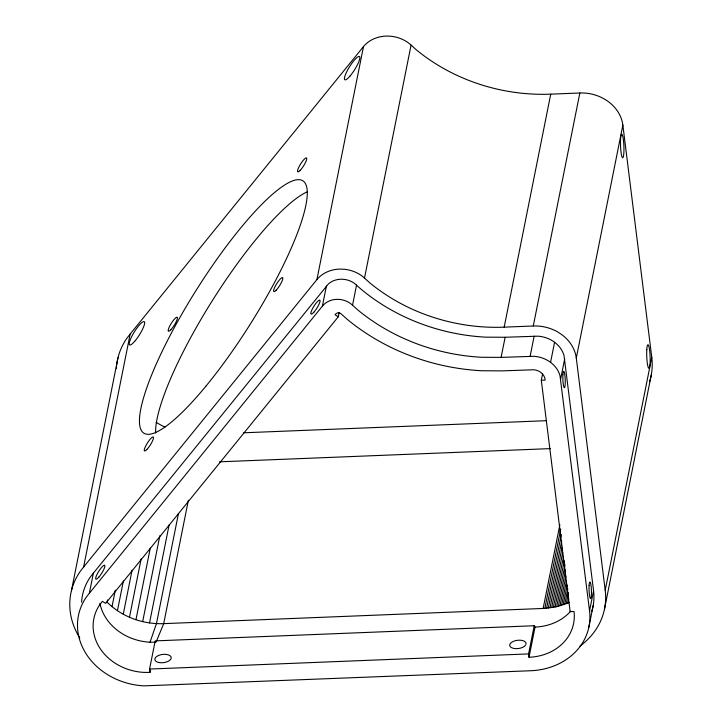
<?xml version="1.0" encoding="UTF-8"?>
<svg xmlns="http://www.w3.org/2000/svg" width="722" height="722" viewBox="0 0 722 722"><rect width="100%" height="100%" fill="white"/><g stroke="black" fill="none" stroke-linecap="round" stroke-linejoin="round"><path stroke-width="1.08" d="M71.433 590.713L118.002 357.715M79.772 637.878A78.49 66.911 11.3 0 1 80.124 571.508L83.59 567.068L130.15 334.069L363.482 46.596A31.154 26.561 11.3 0 1 411.08 45.062L416.215 49.728A174.634 148.858 11.3 0 0 550.733 94.158L579.847 92.994A39.25 33.456 11.3 0 1 622.851 125.105L651.767 357.291A78.49 66.911 11.3 0 1 649.619 381.622M593.565 590.758L589.54 610.884A66.722 56.876 11.3 0 1 530.688 670.738L144.03 685.864A66.704 56.857 11.3 0 1 86.279 597.202L89.357 593.258L93.373 573.133L328.411 283.927A19.35 16.498 11.3 0 1 354.087 283.096L361.83 289.847A186.42 158.912 11.3 0 0 486.05 337.165L505.129 337.264L538.107 336.172A27.445 23.393 11.3 0 1 554.595 342.246L557.222 344.466A27.445 23.393 11.3 0 1 564.008 355.504L593.565 590.758A66.722 56.876 11.3 0 1 591.733 611.444M107.533 599.982L107.1 602.184C121.874 616.886 142.992 624.449 163.704 623.637L544.857 608.384L556.689 606.679L569.351 602.455M112.018 606.67L115.321 590.145M117.433 610.704L123.381 580.957M123.263 614.26L132.072 570.19M129.464 617.292L141.133 558.891M135.953 619.765L150.266 548.142M142.667 621.651L159.842 535.715M149.535 622.933L169.129 524.876M178.487 513.423L156.466 623.6L150.014 642.201A50.982 43.455 11.3 0 1 99.889 603.267M339.141 312.436L338.275 316.768L105.647 603.384L102.398 601.345L99.844 604.621A50.982 43.455 11.3 0 0 143.985 672.39L149.995 672.417L149.58 669.05L155.203 640.883L534.217 625.739L535.047 627.093L529.009 657.273A51.018 43.491 11.3 0 0 574.017 611.498L570.136 611.66L541.31 380.241L542.61 373.734M149.995 672.417L150.429 670.26M188.37 500.238L163.704 623.637L156.457 641.199M83.59 567.068L316.913 279.604L363.482 46.596M89.357 593.258L322.382 306.155L326.407 286.029M589.54 610.884L559.983 375.63A27.445 23.393 11.3 0 0 553.205 364.583L550.57 362.363A27.445 23.393 11.3 0 0 534.09 356.298L501.104 357.39L482.025 357.282A186.42 158.912 11.3 0 1 357.805 309.964L352.544 305.171L356.56 285.055M579.992 646.037A78.49 66.911 11.3 0 0 605.207 590.289L576.291 358.103A39.25 33.456 11.3 0 0 561.96 334.755L557.781 332.003A39.25 33.456 11.3 0 0 533.278 325.992L504.173 327.156A174.634 148.858 11.3 0 1 369.655 282.735L364.511 278.06L411.08 45.062M504.173 327.156L550.733 94.158M501.104 357.39L505.129 337.264M533.278 325.992L579.847 92.994M530.138 356.226L534.163 336.109M550.57 362.363L554.595 342.246M560.66 379.023L564.685 358.897M576.291 358.103L622.851 125.105M529.009 657.273L528.594 653.906L534.217 625.739M543.134 608.475L559.866 524.741M544.857 608.384L560.705 529.055M546.572 608.258L561.328 534.442M548.287 608.095L561.716 540.886M549.993 607.888L562.095 547.285M551.68 607.644L562.691 552.556M553.368 607.355L563.494 556.68M555.038 607.04L564.279 560.759M556.689 606.679L565.064 564.812M558.341 606.281L565.606 569.92M559.965 605.839L565.913 576.093M561.581 605.37L566.418 581.129M563.169 604.865L567.131 585.028M564.748 604.314L567.826 588.89M566.301 603.727L568.503 592.717M567.835 603.114L568.719 598.7M588.854 627.237L593.159 605.659M605.207 590.289L651.767 357.291M604.395 609.539L651.298 374.817M130.15 334.069L126.684 338.51A78.49 66.911 11.3 0 0 116.747 364.61M93.373 573.133L90.295 577.077A66.704 56.857 11.3 0 0 81.586 602.22M322.382 306.155L324.395 304.052A19.35 16.498 11.3 0 1 350.071 303.213L352.544 305.171M535.047 627.093L537.673 626.922A51.018 43.491 11.3 0 0 570.741 611.119M541.31 380.241L545.191 380.079L544.776 378.003A11.714 9.982 11.3 0 0 533.729 369.754L502.377 370.873L482.07 370.756A202.142 172.314 11.3 0 1 347.381 319.449L340.775 313.574A3.61 3.078 11.3 0 0 335.983 313.736L335.035 314.72L338.275 316.768M243.675 432.794L546.572 420.691M219.497 461.827L550.507 448.606M149.58 669.05L528.594 653.906M150.014 642.201L156.024 642.237M316.913 279.604A31.154 26.561 11.3 0 1 339.602 269.098L344.15 269.243A31.154 26.561 11.3 0 1 364.511 278.06M116.404 368.599A78.49 66.911 11.3 0 1 116.54 366.595M525.562 645.161A8.24 4.142 -7.1 0 1 511.943 647.851A8.24 4.142 -7.1 0 1 515.418 640.676A8.24 4.142 -7.1 0 1 525.986 644.295M164.959 427.09A68.671 58.536 11.3 0 1 156.105 422.244M155.654 433.083A149.138 31.921 -57.8 0 1 212.34 300.641A149.138 31.921 -57.8 0 1 307.617 191.691M620.577 139.247A11.778 1.679 87.7 0 0 622.526 157.739A11.778 1.679 87.7 0 0 623.546 141.07A11.778 1.679 87.7 0 0 620.577 139.247M646.795 349.737A11.778 1.679 87.7 0 0 648.744 368.229A11.778 1.679 87.7 0 0 649.764 351.56A11.778 1.679 87.7 0 0 646.795 349.737M300.144 170.41A8.24 1.76 -57.8 0 0 306.769 158.353A8.24 1.76 -57.8 0 0 299.513 165.861A8.24 1.76 -57.8 0 0 300.144 170.41M276.219 290.136A8.24 1.76 -57.8 0 0 282.843 278.078A8.24 1.76 -57.8 0 0 275.587 285.587A8.24 1.76 -57.8 0 0 276.219 290.136M170.807 329.764A8.24 1.76 -57.8 0 0 177.431 317.698A8.24 1.76 -57.8 0 0 170.175 325.216A8.24 1.76 -57.8 0 0 170.807 329.764M146.882 449.49A8.24 1.76 -57.8 0 0 153.506 437.424A8.24 1.76 -57.8 0 0 146.25 444.942A8.24 1.76 -57.8 0 0 146.882 449.49M98.959 577.004A8.24 1.76 -57.8 0 0 104.789 565.362A8.24 1.76 -57.8 0 0 97.082 574.279A8.24 1.76 -57.8 0 0 98.959 577.004M314.133 311.904A8.24 1.76 -57.8 0 0 319.963 300.253A8.24 1.76 -57.8 0 0 312.256 309.178A8.24 1.76 -57.8 0 0 314.133 311.904M562.898 374.799A8.24 1.173 87.7 0 0 564.261 387.732A8.24 1.173 87.7 0 0 564.974 376.072A8.24 1.173 87.7 0 0 562.898 374.799M589.098 585.542A8.24 1.173 87.7 0 0 590.461 598.484A8.24 1.173 87.7 0 0 591.183 586.815A8.24 1.173 87.7 0 0 589.098 585.542M158.939 662.525A8.24 4.142 -7.1 0 0 171.222 657.769A8.24 4.142 -7.1 0 0 158.921 655.305A8.24 4.142 -7.1 0 0 158.939 662.525M205.851 386.243A149.138 31.921 -57.8 0 0 303.312 181.123A149.138 31.921 -57.8 0 0 161.024 353.69A149.138 31.921 -57.8 0 0 205.851 386.243M134.734 341.289A13.736 2.942 -57.8 0 0 144.454 321.877A13.736 2.942 -57.8 0 0 131.603 336.741A13.736 2.942 -57.8 0 0 134.734 341.289M349.935 76.153A13.736 2.942 -57.8 0 0 359.655 56.74A13.736 2.942 -57.8 0 0 346.804 71.604A13.736 2.942 -57.8 0 0 349.935 76.153"/></g></svg>
